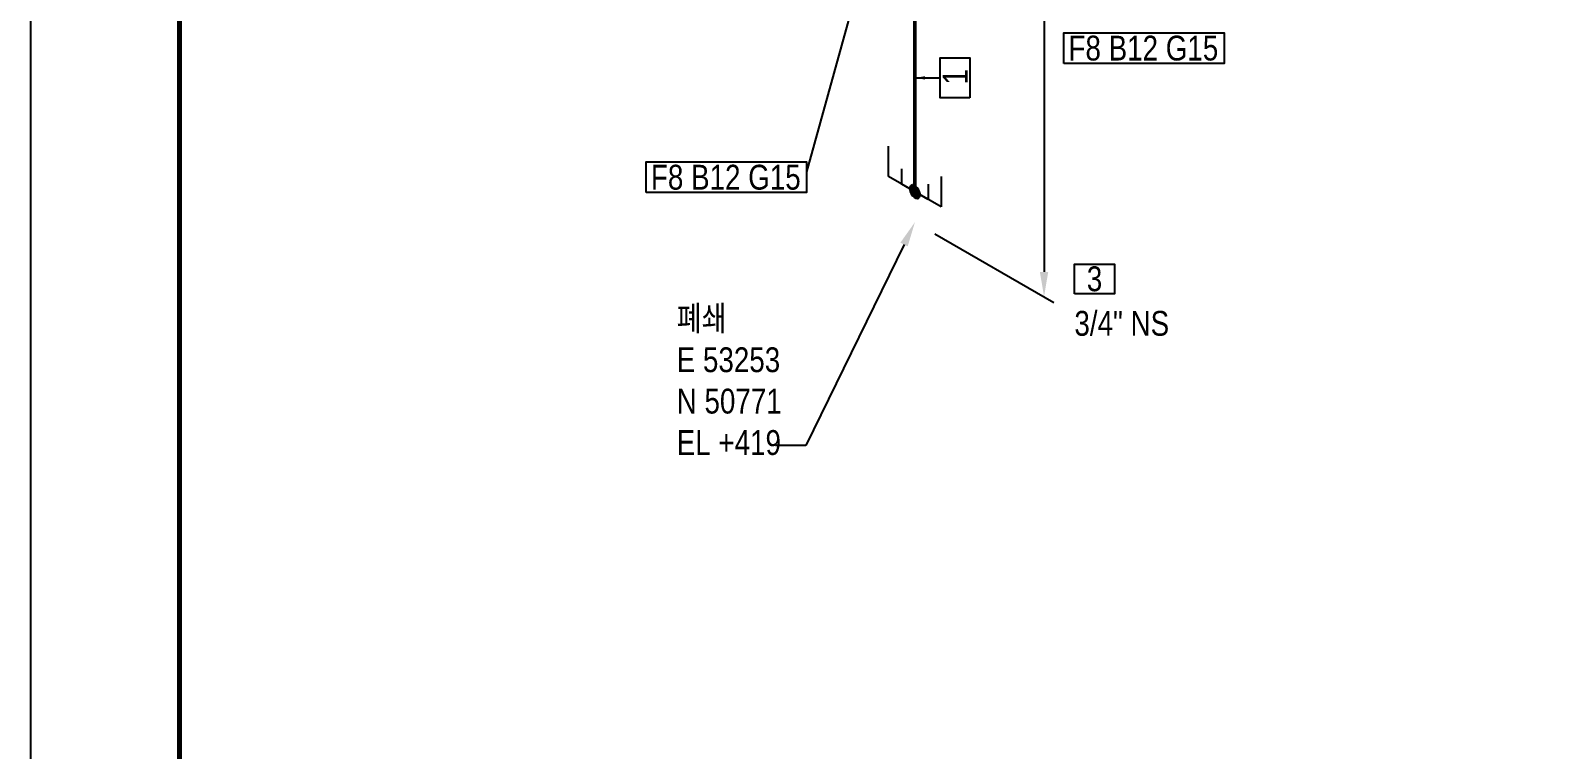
# Model space of a CAD drawing. Header units: millimetres. Extents: x 0 to 594, y 0 to 420.
# Drawn here: x 0 to 153.3, y 142.4 to 214.8 of the extents above; entities that cross this region are included whole.
import ezdxf
from ezdxf import colors
from ezdxf.entities.mleader import LeaderData, LeaderLine
from ezdxf.enums import TextEntityAlignment as Align
from ezdxf.math import Vec2, Vec3

# ---------------------------------------------------------------- set-up
doc = ezdxf.new("R2010")
doc.units = ezdxf.units.MM
doc.header["$LTSCALE"] = 0.25
for name, color, linetype in [('기호 작은 보어', 4, 'Continuous'), ('용접', 1, 'Continuous'), ('주석', 7, 'Continuous'), ('치수', 1, 'Continuous')]:
    doc.layers.add(name, color=color, linetype=linetype)
doc.layers.add('파이프 작은 보어', color=30, linetype='Continuous', lineweight=50)
doc.styles.add('AdskIsoAnnotation', font='arial.ttf', dxfattribs={"width": 0.8, "height": 1})
doc.styles.add('AdskIsoMetric', font='arial.ttf', dxfattribs={"width": 0.8, "height": 2.5})
doc.styles.add('AdskIsoMetric30', font='arial.ttf', dxfattribs={"width": 0.8, "oblique": 30, "height": 2.5})
doc.styles.get("Standard").update_dxf_attribs({"font": 'arial.ttf'})
doc.dimstyles.new('AdskIsoMetric', dxfattribs={"dimtxt": 2.5, "dimasz": 2.5, "dimexe": 1, "dimexo": 2, "dimgap": 0.8, "dimtad": 1, "dimdec": 0, "dimrnd": 1, "dimzin": 0, "dimdsep": 46, "dimtxsty": 'AdskIsoMetric', "dimcen": 0, "dimclrt": 7, "dimadec": 0, "dimazin": 0, "dimtfac": 1, "dimtdec": 0, "dimtmove": 1, "dimatfit": 3, "dimfxl": 0, "dimfrac": 2, "dimtolj": 1, "dimtzin": 0, "dimarcsym": 0})

# ---------------------------------------------------------------- blocks, each defined once
blk = doc.blocks.new('나사 캡-1-IsoLeft')
at = {"color": 0, "linetype": 'ByBlock', "lineweight": -2, "extrusion": (0, 0.816497, 0.57735)}
for p, q in [((-0.088, -0.153), (0.265, 0.051)), ((0.265, 0.051), (0.442, -0.051)), ((0.088, -0.255), (-0.088, -0.153))]:
    blk.add_line(p, q, dxfattribs=at)
blk = doc.blocks.new('*D175')
at = {"layer": 'Defpoints', "color": 0}
for p in [(90.73, 273.38), (88.96, 195.47), (101.95, 187.97)]:
    blk.add_point(p, dxfattribs=at)
at = {"layer": '치수', "color": 0, "lineweight": -2}
for p, q in [((92.73, 272.23), (102.95, 266.32)), ((101.95, 264.4), (101.95, 190.47)), ((90.96, 194.31), (102.95, 187.39))]:
    blk.add_line(p, q, dxfattribs=at)
at = {"layer": '치수', "color": 0}
for points in [[(101.53, 264.4), (102.37, 264.4), (101.95, 266.9)], [(101.53, 190.47), (102.37, 190.47), (101.95, 187.97)]]:
    blk.add_solid(points, dxfattribs=at)
at = {"layer": '치수', "color": 7, "insert": (99.69, 228.74), "char_height": 2.5, "attachment_point": 5, "rotation": 90, "style": 'AdskIsoMetric30'}
blk.add_mtext('\\A1;443', dxfattribs=at)
blk = doc.blocks.new('SocketWeld-1-IsoLeft')
blk.add_hatch(color=256).paths.add_polyline_path([(-0.029, -0.023), (-0.029, -0.023), (-0.029, -0.024), (-0.029, -0.024), (-0.028, -0.024), (-0.028, -0.024), (-0.028, -0.024), (-0.027, -0.024), (-0.027, -0.024), (-0.027, -0.024), (-0.027, -0.024), (-0.026, -0.024), (-0.026, -0.024), (-0.026, -0.024), (-0.025, -0.025), (-0.025, -0.025), (-0.025, -0.025), (-0.025, -0.025), (-0.024, -0.025), (-0.024, -0.025), (-0.024, -0.025), (-0.023, -0.025), (-0.023, -0.025), (-0.023, -0.025), (-0.023, -0.025), (-0.022, -0.025), (-0.022, -0.026), (-0.022, -0.026), (-0.021, -0.026), (-0.021, -0.026), (-0.021, -0.026), (-0.021, -0.026), (-0.02, -0.026), (-0.02, -0.026), (-0.02, -0.026), (-0.019, -0.026), (-0.019, -0.026), (-0.019, -0.026), (-0.019, -0.027), (-0.018, -0.027), (-0.018, -0.027), (-0.018, -0.027), (-0.017, -0.027), (-0.017, -0.027), (-0.017, -0.027), (-0.017, -0.027), (-0.016, -0.027), (-0.016, -0.027), (-0.016, -0.027), (-0.015, -0.027), (-0.015, -0.027), (-0.015, -0.027), (-0.015, -0.028), (-0.015, -0.028), (-0.014, -0.028), (-0.014, -0.028), (-0.014, -0.028), (-0.013, -0.028), (-0.013, -0.028), (-0.013, -0.028), (-0.012, -0.028), (-0.012, -0.028), (-0.012, -0.028), (-0.011, -0.028), (-0.011, -0.028), (-0.011, -0.028), (-0.01, -0.028), (-0.01, -0.028), (-0.01, -0.028), (-0.009, -0.028), (-0.009, -0.028), (-0.009, -0.028), (-0.009, -0.028), (-0.008, -0.028), (-0.008, -0.028), (-0.008, -0.028), (-0.007, -0.028), (-0.007, -0.028), (-0.007, -0.028), (-0.006, -0.028), (-0.006, -0.028), (-0.006, -0.028), (-0.005, -0.028), (-0.005, -0.028), (-0.005, -0.028), (-0.004, -0.028), (-0.004, -0.028), (-0.004, -0.029), (-0.003, -0.029), (-0.003, -0.029), (-0.003, -0.029), (-0.003, -0.029), (-0.002, -0.029), (-0.002, -0.029), (-0.002, -0.029), (-0.001, -0.029), (-0.001, -0.029), (-0.001, -0.029), (0, -0.029), (0, -0.029), (0, -0.029), (0, -0.029), (0.001, -0.029), (0.001, -0.029), (0.001, -0.029), (0.002, -0.029), (0.002, -0.029), (0.002, -0.029), (0.003, -0.029), (0.003, -0.029), (0.003, -0.029), (0.003, -0.029), (0.004, -0.029), (0.004, -0.028), (0.004, -0.028), (0.005, -0.028), (0.005, -0.028), (0.005, -0.028), (0.006, -0.028), (0.006, -0.028), (0.006, -0.028), (0.007, -0.028), (0.007, -0.028), (0.007, -0.028), (0.008, -0.028), (0.008, -0.028), (0.008, -0.028), (0.009, -0.028), (0.009, -0.028), (0.009, -0.028), (0.009, -0.028), (0.01, -0.028), (0.01, -0.028), (0.01, -0.028), (0.011, -0.028), (0.011, -0.028), (0.011, -0.028), (0.012, -0.028), (0.012, -0.028), (0.012, -0.028), (0.013, -0.028), (0.013, -0.028), (0.013, -0.028), (0.014, -0.028), (0.014, -0.028), (0.014, -0.028), (0.015, -0.028), (0.015, -0.028), (0.015, -0.027), (0.015, -0.027), (0.015, -0.027), (0.016, -0.027), (0.016, -0.027), (0.016, -0.027), (0.017, -0.027), (0.017, -0.027), (0.017, -0.027), (0.017, -0.027), (0.018, -0.027), (0.018, -0.027), (0.018, -0.027), (0.019, -0.027), (0.019, -0.026), (0.019, -0.026), (0.019, -0.026), (0.02, -0.026), (0.02, -0.026), (0.02, -0.026), (0.021, -0.026), (0.021, -0.026), (0.021, -0.026), (0.021, -0.026), (0.022, -0.026), (0.022, -0.026), (0.022, -0.025), (0.023, -0.025), (0.023, -0.025), (0.023, -0.025), (0.023, -0.025), (0.024, -0.025), (0.024, -0.025), (0.024, -0.025), (0.025, -0.025), (0.025, -0.025), (0.025, -0.025), (0.025, -0.025), (0.026, -0.024), (0.026, -0.024), (0.026, -0.024), (0.027, -0.024), (0.027, -0.024), (0.027, -0.024), (0.027, -0.024), (0.028, -0.024), (0.028, -0.024), (0.028, -0.024), (0.029, -0.024), (0.029, -0.024), (0.029, -0.023), (0.029, -0.023), (0.029, -0.023), (0.03, -0.023), (0.03, -0.023), (0.03, -0.023), (0.03, -0.023), (0.031, -0.023), (0.031, -0.023), (0.031, -0.022), (0.031, -0.022), (0.031, -0.022), (0.032, -0.022), (0.032, -0.022), (0.032, -0.022), (0.032, -0.022), (0.033, -0.022), (0.033, -0.021), (0.033, -0.021), (0.033, -0.021), (0.033, -0.021), (0.034, -0.021), (0.034, -0.021), (0.034, -0.021), (0.034, -0.02), (0.035, -0.02), (0.035, -0.02), (0.035, -0.02), (0.035, -0.02), (0.035, -0.02), (0.036, -0.02), (0.036, -0.02), (0.036, -0.019), (0.036, -0.019), (0.037, -0.019), (0.037, -0.019), (0.037, -0.019), (0.037, -0.019), (0.038, -0.019), (0.038, -0.019), (0.038, -0.018), (0.038, -0.018), (0.038, -0.018), (0.039, -0.018), (0.039, -0.018), (0.039, -0.018), (0.039, -0.018), (0.04, -0.017), (0.04, -0.017), (0.04, -0.017), (0.04, -0.017), (0.04, -0.017), (0.04, -0.017), (0.041, -0.017), (0.041, -0.017), (0.041, -0.016), (0.041, -0.016), (0.041, -0.016), (0.041, -0.016), (0.041, -0.016), (0.042, -0.016), (0.042, -0.015), (0.042, -0.015), (0.042, -0.015), (0.042, -0.015), (0.042, -0.015), (0.042, -0.015), (0.043, -0.015), (0.043, -0.014), (0.043, -0.014), (0.043, -0.014), (0.043, -0.014), (0.043, -0.014), (0.043, -0.014), (0.044, -0.013), (0.044, -0.013), (0.044, -0.013), (0.044, -0.013), (0.044, -0.013), (0.044, -0.013), (0.045, -0.012), (0.045, -0.012), (0.045, -0.012), (0.045, -0.012), (0.045, -0.012), (0.045, -0.012), (0.045, -0.011), (0.046, -0.011), (0.046, -0.011), (0.046, -0.011), (0.046, -0.011), (0.046, -0.011), (0.046, -0.01), (0.046, -0.01), (0.047, -0.01), (0.047, -0.01), (0.047, -0.01), (0.047, -0.01), (0.047, -0.009), (0.047, -0.009), (0.047, -0.009), (0.048, -0.009), (0.048, -0.009), (0.048, -0.009), (0.048, -0.009), (0.048, -0.008), (0.048, -0.008), (0.048, -0.008), (0.048, -0.008), (0.048, -0.008), (0.048, -0.007), (0.048, -0.007), (0.048, -0.007), (0.048, -0.007), (0.048, -0.007), (0.048, -0.007), (0.048, -0.006), (0.048, -0.006), (0.048, -0.006), (0.048, -0.006), (0.048, -0.006), (0.049, -0.005), (0.049, -0.005), (0.049, -0.005), (0.049, -0.005), (0.049, -0.005), (0.049, -0.005), (0.049, -0.004), (0.049, -0.004), (0.049, -0.004), (0.049, -0.004), (0.049, -0.004), (0.049, -0.003), (0.049, -0.003), (0.049, -0.003), (0.049, -0.003), (0.049, -0.003), (0.049, -0.003), (0.049, -0.002), (0.049, -0.002), (0.049, -0.002), (0.05, -0.002), (0.05, -0.002), (0.05, -0.001), (0.05, -0.001), (0.05, -0.001), (0.05, -0.001), (0.05, -0.001), (0.05, -0.001), (0.05, 0), (0.05, 0), (0.05, 0), (0.05, 0), (0.05, 0), (0.05, 0), (0.05, 0.001), (0.05, 0.001), (0.05, 0.001), (0.05, 0.001), (0.05, 0.001), (0.05, 0.001), (0.05, 0.002), (0.05, 0.002), (0.049, 0.002), (0.049, 0.002), (0.049, 0.002), (0.049, 0.003), (0.049, 0.003), (0.049, 0.003), (0.049, 0.003), (0.049, 0.003), (0.049, 0.003), (0.049, 0.004), (0.049, 0.004), (0.049, 0.004), (0.049, 0.004), (0.049, 0.004), (0.049, 0.005), (0.049, 0.005), (0.049, 0.005), (0.049, 0.005), (0.049, 0.005), (0.049, 0.005), (0.048, 0.006), (0.048, 0.006), (0.048, 0.006), (0.048, 0.006), (0.048, 0.006), (0.048, 0.007), (0.048, 0.007), (0.048, 0.007), (0.048, 0.007), (0.048, 0.007), (0.048, 0.007), (0.048, 0.008), (0.048, 0.008), (0.048, 0.008), (0.048, 0.008), (0.048, 0.008), (0.048, 0.009), (0.048, 0.009), (0.048, 0.009), (0.048, 0.009), (0.047, 0.009), (0.047, 0.009), (0.047, 0.009), (0.047, 0.01), (0.047, 0.01), (0.047, 0.01), (0.047, 0.01), (0.046, 0.01), (0.046, 0.01), (0.046, 0.011), (0.046, 0.011), (0.046, 0.011), (0.046, 0.011), (0.046, 0.011), (0.045, 0.011), (0.045, 0.012), (0.045, 0.012), (0.045, 0.012), (0.045, 0.012), (0.045, 0.012), (0.045, 0.012), (0.044, 0.013), (0.044, 0.013), (0.044, 0.013), (0.044, 0.013), (0.044, 0.013), (0.044, 0.013), (0.043, 0.014), (0.043, 0.014), (0.043, 0.014), (0.043, 0.014), (0.043, 0.014), (0.043, 0.014), (0.043, 0.015), (0.042, 0.015), (0.042, 0.015), (0.042, 0.015), (0.042, 0.015), (0.042, 0.015), (0.042, 0.015), (0.042, 0.016), (0.041, 0.016), (0.041, 0.016), (0.041, 0.016), (0.041, 0.016), (0.041, 0.016), (0.041, 0.017), (0.041, 0.017), (0.04, 0.017), (0.04, 0.017), (0.04, 0.017), (0.04, 0.017), (0.04, 0.017), (0.04, 0.017), (0.039, 0.018), (0.039, 0.018), (0.039, 0.018), (0.039, 0.018), (0.038, 0.018), (0.038, 0.018), (0.038, 0.018), (0.038, 0.019), (0.038, 0.019), (0.037, 0.019), (0.037, 0.019), (0.037, 0.019), (0.037, 0.019), (0.036, 0.019), (0.036, 0.019), (0.036, 0.02), (0.036, 0.02), (0.035, 0.02), (0.035, 0.02), (0.035, 0.02), (0.035, 0.02), (0.035, 0.02), (0.034, 0.02), (0.034, 0.021), (0.034, 0.021), (0.034, 0.021), (0.033, 0.021), (0.033, 0.021), (0.033, 0.021), (0.033, 0.021), (0.033, 0.022), (0.032, 0.022), (0.032, 0.022), (0.032, 0.022), (0.032, 0.022), (0.031, 0.022), (0.031, 0.022), (0.031, 0.022), (0.031, 0.023), (0.031, 0.023), (0.03, 0.023), (0.03, 0.023), (0.03, 0.023), (0.03, 0.023), (0.029, 0.023), (0.029, 0.023), (0.029, 0.023), (0.029, 0.024), (0.029, 0.024), (0.028, 0.024), (0.028, 0.024), (0.028, 0.024), (0.027, 0.024), (0.027, 0.024), (0.027, 0.024), (0.027, 0.024), (0.026, 0.024), (0.026, 0.024), (0.026, 0.024), (0.025, 0.025), (0.025, 0.025), (0.025, 0.025), (0.025, 0.025), (0.024, 0.025), (0.024, 0.025), (0.024, 0.025), (0.023, 0.025), (0.023, 0.025), (0.023, 0.025), (0.023, 0.025), (0.022, 0.025), (0.022, 0.026), (0.022, 0.026), (0.021, 0.026), (0.021, 0.026), (0.021, 0.026), (0.021, 0.026), (0.02, 0.026), (0.02, 0.026), (0.02, 0.026), (0.019, 0.026), (0.019, 0.026), (0.019, 0.026), (0.019, 0.027), (0.018, 0.027), (0.018, 0.027), (0.018, 0.027), (0.017, 0.027), (0.017, 0.027), (0.017, 0.027), (0.017, 0.027), (0.016, 0.027), (0.016, 0.027), (0.016, 0.027), (0.015, 0.027), (0.015, 0.027), (0.015, 0.027), (0.015, 0.028), (0.015, 0.028), (0.014, 0.028), (0.014, 0.028), (0.014, 0.028), (0.013, 0.028), (0.013, 0.028), (0.013, 0.028), (0.012, 0.028), (0.012, 0.028), (0.012, 0.028), (0.011, 0.028), (0.011, 0.028), (0.011, 0.028), (0.01, 0.028), (0.01, 0.028), (0.01, 0.028), (0.009, 0.028), (0.009, 0.028), (0.009, 0.028), (0.009, 0.028), (0.008, 0.028), (0.008, 0.028), (0.008, 0.028), (0.007, 0.028), (0.007, 0.028), (0.007, 0.028), (0.006, 0.028), (0.006, 0.028), (0.006, 0.028), (0.005, 0.028), (0.005, 0.028), (0.005, 0.028), (0.004, 0.028), (0.004, 0.028), (0.004, 0.029), (0.003, 0.029), (0.003, 0.029), (0.003, 0.029), (0.003, 0.029), (0.002, 0.029), (0.002, 0.029), (0.002, 0.029), (0.001, 0.029), (0.001, 0.029), (0.001, 0.029), (0, 0.029), (0, 0.029), (0, 0.029), (0, 0.029), (-0.001, 0.029), (-0.001, 0.029), (-0.001, 0.029), (-0.002, 0.029), (-0.002, 0.029), (-0.002, 0.029), (-0.003, 0.029), (-0.003, 0.029), (-0.003, 0.029), (-0.003, 0.029), (-0.004, 0.029), (-0.004, 0.028), (-0.004, 0.028), (-0.005, 0.028), (-0.005, 0.028), (-0.005, 0.028), (-0.006, 0.028), (-0.006, 0.028), (-0.006, 0.028), (-0.007, 0.028), (-0.007, 0.028), (-0.007, 0.028), (-0.008, 0.028), (-0.008, 0.028), (-0.008, 0.028), (-0.009, 0.028), (-0.009, 0.028), (-0.009, 0.028), (-0.009, 0.028), (-0.01, 0.028), (-0.01, 0.028), (-0.01, 0.028), (-0.011, 0.028), (-0.011, 0.028), (-0.011, 0.028), (-0.012, 0.028), (-0.012, 0.028), (-0.012, 0.028), (-0.013, 0.028), (-0.013, 0.028), (-0.013, 0.028), (-0.014, 0.028), (-0.014, 0.028), (-0.014, 0.028), (-0.015, 0.028), (-0.015, 0.028), (-0.015, 0.027), (-0.015, 0.027), (-0.015, 0.027), (-0.016, 0.027), (-0.016, 0.027), (-0.016, 0.027), (-0.017, 0.027), (-0.017, 0.027), (-0.017, 0.027), (-0.017, 0.027), (-0.018, 0.027), (-0.018, 0.027), (-0.018, 0.027), (-0.019, 0.027), (-0.019, 0.026), (-0.019, 0.026), (-0.019, 0.026), (-0.02, 0.026), (-0.02, 0.026), (-0.02, 0.026), (-0.021, 0.026), (-0.021, 0.026), (-0.021, 0.026), (-0.021, 0.026), (-0.022, 0.026), (-0.022, 0.026), (-0.022, 0.025), (-0.023, 0.025), (-0.023, 0.025), (-0.023, 0.025), (-0.023, 0.025), (-0.024, 0.025), (-0.024, 0.025), (-0.024, 0.025), (-0.025, 0.025), (-0.025, 0.025), (-0.025, 0.025), (-0.025, 0.025), (-0.026, 0.024), (-0.026, 0.024), (-0.026, 0.024), (-0.027, 0.024), (-0.027, 0.024), (-0.027, 0.024), (-0.027, 0.024), (-0.028, 0.024), (-0.028, 0.024), (-0.028, 0.024), (-0.029, 0.024), (-0.029, 0.024), (-0.029, 0.023), (-0.029, 0.023), (-0.029, 0.023), (-0.03, 0.023), (-0.03, 0.023), (-0.03, 0.023), (-0.03, 0.023), (-0.031, 0.023), (-0.031, 0.023), (-0.031, 0.022), (-0.031, 0.022), (-0.031, 0.022), (-0.032, 0.022), (-0.032, 0.022), (-0.032, 0.022), (-0.032, 0.022), (-0.033, 0.022), (-0.033, 0.021), (-0.033, 0.021), (-0.033, 0.021), (-0.033, 0.021), (-0.034, 0.021), (-0.034, 0.021), (-0.034, 0.021), (-0.034, 0.02), (-0.035, 0.02), (-0.035, 0.02), (-0.035, 0.02), (-0.035, 0.02), (-0.035, 0.02), (-0.036, 0.02), (-0.036, 0.02), (-0.036, 0.019), (-0.036, 0.019), (-0.037, 0.019), (-0.037, 0.019), (-0.037, 0.019), (-0.037, 0.019), (-0.038, 0.019), (-0.038, 0.019), (-0.038, 0.018), (-0.038, 0.018), (-0.038, 0.018), (-0.039, 0.018), (-0.039, 0.018), (-0.039, 0.018), (-0.039, 0.018), (-0.04, 0.017), (-0.04, 0.017), (-0.04, 0.017), (-0.04, 0.017), (-0.04, 0.017), (-0.04, 0.017), (-0.041, 0.017), (-0.041, 0.017), (-0.041, 0.016), (-0.041, 0.016), (-0.041, 0.016), (-0.041, 0.016), (-0.041, 0.016), (-0.042, 0.016), (-0.042, 0.015), (-0.042, 0.015), (-0.042, 0.015), (-0.042, 0.015), (-0.042, 0.015), (-0.042, 0.015), (-0.043, 0.015), (-0.043, 0.014), (-0.043, 0.014), (-0.043, 0.014), (-0.043, 0.014), (-0.043, 0.014), (-0.043, 0.014), (-0.044, 0.013), (-0.044, 0.013), (-0.044, 0.013), (-0.044, 0.013), (-0.044, 0.013), (-0.044, 0.013), (-0.045, 0.012), (-0.045, 0.012), (-0.045, 0.012), (-0.045, 0.012), (-0.045, 0.012), (-0.045, 0.012), (-0.045, 0.011), (-0.046, 0.011), (-0.046, 0.011), (-0.046, 0.011), (-0.046, 0.011), (-0.046, 0.011), (-0.046, 0.01), (-0.046, 0.01), (-0.047, 0.01), (-0.047, 0.01), (-0.047, 0.01), (-0.047, 0.01), (-0.047, 0.009), (-0.047, 0.009), (-0.047, 0.009), (-0.048, 0.009), (-0.048, 0.009), (-0.048, 0.009), (-0.048, 0.009), (-0.048, 0.008), (-0.048, 0.008), (-0.048, 0.008), (-0.048, 0.008), (-0.048, 0.008), (-0.048, 0.007), (-0.048, 0.007), (-0.048, 0.007), (-0.048, 0.007), (-0.048, 0.007), (-0.048, 0.007), (-0.048, 0.006), (-0.048, 0.006), (-0.048, 0.006), (-0.048, 0.006), (-0.048, 0.006), (-0.049, 0.005), (-0.049, 0.005), (-0.049, 0.005), (-0.049, 0.005), (-0.049, 0.005), (-0.049, 0.005), (-0.049, 0.004), (-0.049, 0.004), (-0.049, 0.004), (-0.049, 0.004), (-0.049, 0.004), (-0.049, 0.003), (-0.049, 0.003), (-0.049, 0.003), (-0.049, 0.003), (-0.049, 0.003), (-0.049, 0.003), (-0.049, 0.002), (-0.049, 0.002), (-0.049, 0.002), (-0.05, 0.002), (-0.05, 0.002), (-0.05, 0.001), (-0.05, 0.001), (-0.05, 0.001), (-0.05, 0.001), (-0.05, 0.001), (-0.05, 0.001), (-0.05, 0), (-0.05, 0), (-0.05, 0), (-0.05, 0), (-0.05, 0), (-0.05, 0), (-0.05, -0.001), (-0.05, -0.001), (-0.05, -0.001), (-0.05, -0.001), (-0.05, -0.001), (-0.05, -0.001), (-0.05, -0.002), (-0.05, -0.002), (-0.049, -0.002), (-0.049, -0.002), (-0.049, -0.002), (-0.049, -0.003), (-0.049, -0.003), (-0.049, -0.003), (-0.049, -0.003), (-0.049, -0.003), (-0.049, -0.003), (-0.049, -0.004), (-0.049, -0.004), (-0.049, -0.004), (-0.049, -0.004), (-0.049, -0.004), (-0.049, -0.005), (-0.049, -0.005), (-0.049, -0.005), (-0.049, -0.005), (-0.049, -0.005), (-0.049, -0.005), (-0.048, -0.006), (-0.048, -0.006), (-0.048, -0.006), (-0.048, -0.006), (-0.048, -0.006), (-0.048, -0.007), (-0.048, -0.007), (-0.048, -0.007), (-0.048, -0.007), (-0.048, -0.007), (-0.048, -0.007), (-0.048, -0.008), (-0.048, -0.008), (-0.048, -0.008), (-0.048, -0.008), (-0.048, -0.008), (-0.048, -0.009), (-0.048, -0.009), (-0.048, -0.009), (-0.048, -0.009), (-0.047, -0.009), (-0.047, -0.009), (-0.047, -0.009), (-0.047, -0.01), (-0.047, -0.01), (-0.047, -0.01), (-0.047, -0.01), (-0.046, -0.01), (-0.046, -0.01), (-0.046, -0.011), (-0.046, -0.011), (-0.046, -0.011), (-0.046, -0.011), (-0.046, -0.011), (-0.045, -0.011), (-0.045, -0.012), (-0.045, -0.012), (-0.045, -0.012), (-0.045, -0.012), (-0.045, -0.012), (-0.045, -0.012), (-0.044, -0.013), (-0.044, -0.013), (-0.044, -0.013), (-0.044, -0.013), (-0.044, -0.013), (-0.044, -0.013), (-0.043, -0.014), (-0.043, -0.014), (-0.043, -0.014), (-0.043, -0.014), (-0.043, -0.014), (-0.043, -0.014), (-0.043, -0.015), (-0.042, -0.015), (-0.042, -0.015), (-0.042, -0.015), (-0.042, -0.015), (-0.042, -0.015), (-0.042, -0.015), (-0.042, -0.016), (-0.041, -0.016), (-0.041, -0.016), (-0.041, -0.016), (-0.041, -0.016), (-0.041, -0.016), (-0.041, -0.017), (-0.041, -0.017), (-0.04, -0.017), (-0.04, -0.017), (-0.04, -0.017), (-0.04, -0.017), (-0.04, -0.017), (-0.04, -0.017), (-0.039, -0.018), (-0.039, -0.018), (-0.039, -0.018), (-0.039, -0.018), (-0.038, -0.018), (-0.038, -0.018), (-0.038, -0.018), (-0.038, -0.019), (-0.038, -0.019), (-0.037, -0.019), (-0.037, -0.019), (-0.037, -0.019), (-0.037, -0.019), (-0.036, -0.019), (-0.036, -0.019), (-0.036, -0.02), (-0.036, -0.02), (-0.035, -0.02), (-0.035, -0.02), (-0.035, -0.02), (-0.035, -0.02), (-0.035, -0.02), (-0.034, -0.02), (-0.034, -0.021), (-0.034, -0.021), (-0.034, -0.021), (-0.033, -0.021), (-0.033, -0.021), (-0.033, -0.021), (-0.033, -0.021), (-0.033, -0.022), (-0.032, -0.022), (-0.032, -0.022), (-0.032, -0.022), (-0.032, -0.022), (-0.031, -0.022), (-0.031, -0.022), (-0.031, -0.022), (-0.031, -0.023), (-0.031, -0.023), (-0.03, -0.023), (-0.03, -0.023), (-0.03, -0.023), (-0.03, -0.023)], flags=0)
at = {"color": 0, "linetype": 'ByBlock', "lineweight": -2, "extrusion": (0, 0.816497, 0.57735)}
for p, q in [((0.088, 0.051), (-0.088, -0.051)), ((-0.048, 0.009), (-0.05, 0)), ((-0.05, 0), (-0.048, -0.009)), ((-0.04, 0.017), (-0.048, 0.009)), ((-0.029, 0.023), (-0.04, 0.017)), ((-0.015, 0.027), (-0.029, 0.023)), ((0, 0.029), (-0.015, 0.027)), ((0, 0.102), (0.088, 0.051)), ((0.015, 0.027), (0, 0.029)), ((0.029, 0.023), (0.015, 0.027)), ((0.04, 0.017), (0.029, 0.023)), ((0.048, 0.009), (0.04, 0.017)), ((0.05, 0), (0.048, 0.009)), ((0.048, -0.009), (0.05, 0)), ((-0.088, -0.051), (-0.177, 0)), ((-0.048, -0.009), (-0.04, -0.017)), ((-0.04, -0.017), (-0.029, -0.023)), ((-0.029, -0.023), (-0.015, -0.027)), ((-0.015, -0.027), (0, -0.029)), ((0, -0.029), (0.015, -0.027)), ((0.015, -0.027), (0.029, -0.023)), ((0.029, -0.023), (0.04, -0.017)), ((0.04, -0.017), (0.048, -0.009))]:
    blk.add_line(p, q, dxfattribs=at)
blk = doc.blocks.new('AnnoRect')
at = {"color": 0, "linetype": 'ByBlock', "lineweight": -2}
blk.add_wipeout([(-0.81, -0.6), (-0.81, 0.6), (0.81, 0.6), (0.81, -0.6)], dxfattribs=at)
blk.add_lwpolyline([(-0.81, -0.6), (-0.81, 0.6), (0.81, 0.6), (0.81, -0.6)], close=True, dxfattribs=at)
at = {"color": 0, "linetype": 'ByBlock', "lineweight": -2, "style": 'AdskIsoAnnotation', "width": 0.8}
blk.add_attdef('XX', text='', height=1, dxfattribs=at).set_placement((0, 0), align=Align.MIDDLE_CENTER)

msp = doc.modelspace()

# ---------------------------------------------------------------- linework, layer by layer
msp.add_lwpolyline([(0, 0), (594, 0), (594, 420), (0, 420)], close=True)
at = {"const_width": 0.5}
msp.add_lwpolyline([(15, 15), (579, 15), (579, 405), (15, 405)], close=True, dxfattribs=at)
at = {"layer": '파이프 작은 보어'}
msp.add_lwpolyline([(88.961, 198.53), (88.961, 222.349)], dxfattribs=at)

# ---------------------------------------------------------------- block references
at = {"layer": '기호 작은 보어', "xscale": 15, "yscale": 15, "zscale": 15, "rotation": 120}
msp.add_blockref('나사 캡-1-IsoLeft', (88.961, 196.999), dxfattribs=at)
at = {"layer": '용접', "xscale": 15, "yscale": 15, "zscale": 15, "rotation": 300.0000000000112}
msp.add_blockref('SocketWeld-1-IsoLeft', (88.961, 198.53), dxfattribs=at)

# ---------------------------------------------------------------- texts
at = {"layer": '주석', "char_height": 2.5, "attachment_point": 7, "style": 'AdskIsoAnnotation'}
for s, insert in [('{\\fGulim|b0|i0|c129|p50;폐쇄\\P}E 53253\\PN 50771\\PEL +419', (65, 172)), ('{\\Q0;3/4" NS}', (105, 184))]:
    msp.add_mtext(s, dxfattribs=dict(at, insert=insert))

# ---------------------------------------------------------------- dimensions: what is measured, and where the dimension line sits
at = {"layer": '치수'}
dim = msp.add_linear_dim(base=(101.952, 187.968), p1=(90.729, 273.381), p2=(88.961, 195.468), angle=270, text='443', dimstyle='AdskIsoMetric', override={"dimtad": 0, "dimlfac": 5.689893, "dimtxsty": 'AdskIsoMetric30', "dimse1": 0, "dimse2": 0, "dimsd1": 0, "dimsd2": 0, "dimtmove": 1}, dxfattribs=at)
dim.commit()
dim.dimension.update_dxf_attribs({"geometry": '*D175', "text_midpoint": (99.685, 228.743), "dimtype": 160})

# ---------------------------------------------------------------- leaders
at = {"layer": '주석'}
ml = msp.add_multileader_mtext('Standard', dxfattribs=at)
ml.set_content('')
ml.set_leader_properties()
ml.build(insert=Vec2(0, 0))
ml.multileader.update_dxf_attribs({"dogleg_length": 0, "arrow_head_size": 2.5})
ctx = ml.context
ctx.base_point, ctx.arrow_head_size = Vec3(78.06, 200.551), 2.5
notes = []
notes.append((ctx, [(0, (1, 1, 0), (78.06, 200.551), (-1, 0), 0, [(0, [(88.326, 237.658)], 0, [])])]))
ctx.mtext, ml.multileader.dxf.content_type = None, 0
ml = msp.add_multileader_mtext('Standard', dxfattribs=at)
ml.set_content('')
ml.set_leader_properties()
ml.build(insert=Vec2(0, 0))
ml.multileader.update_dxf_attribs({"dogleg_length": 0, "arrow_head_size": 0})
ctx = ml.context
ctx.base_point, ctx.arrow_head_size = Vec3(91.5, 210), 0
notes.append((ctx, [(0, (1, 1, 0), (91.5, 210), (-1, 0), 0, [(0, [(88.961, 210)], 0, [])])]))
ctx.mtext, ml.multileader.dxf.content_type = None, 0
ml = msp.add_multileader_mtext('Standard', dxfattribs=at)
ml.set_content('')
ml.set_leader_properties()
ml.build(insert=Vec2(0, 0))
ml.multileader.update_dxf_attribs({"dogleg_length": 3.062, "arrow_head_size": 2.5})
ctx = ml.context
ctx.base_point, ctx.arrow_head_size = Vec3(74.938, 173), 2.5
notes.append((ctx, [(0, (1, 1, 0), (78, 173), (-1, 0), 3.062, [(0, [(88.961, 195.468)], 0, [])])]))
ctx.mtext, ml.multileader.dxf.content_type = None, 0
for ctx, leaders in notes:
    for number, flags, end, landing, length, lines in leaders:
        leader = LeaderData()
        leader.index, (leader.has_last_leader_line, leader.has_dogleg_vector, leader.attachment_direction) = number, flags
        leader.last_leader_point, leader.dogleg_vector, leader.dogleg_length = Vec3(end), Vec3(landing), length
        for number, points, colour, breaks in lines:
            line = LeaderLine()
            line.index, line.vertices, line.color, line.breaks = number, Vec3.list(points), colors.encode_raw_color(colour), breaks
            leader.lines.append(line)
        ctx.leaders.append(leader)

# ---------------------------------------------------------------- next in the draw order: block references
ref = msp.add_blockref('AnnoRect', (112, 213), dxfattribs=dict(at, xscale=9.956642066420665, yscale=2.585266030013643, zscale=2.5))
ref.add_attrib('XX_001', 'F8 B12 G15', (104.409, 211.75), dxfattribs={"layer": '0', "color": 0, "linetype": 'ByBlock', "lineweight": -2, "height": 2.5, "style": 'AdskIsoAnnotation', "width": 0.8})
ref = msp.add_blockref('AnnoRect', (93, 210), dxfattribs=dict(at, xscale=2.5, yscale=2.5, zscale=2.5, rotation=89.99999999999628))
ref.add_attrib('XX_001', '1', (94.255, 209.327), dxfattribs={"layer": '0', "color": 0, "linetype": 'ByBlock', "lineweight": -2, "height": 2.5, "rotation": 90, "style": 'AdskIsoAnnotation', "width": 0.8})
ref = msp.add_blockref('AnnoRect', (70, 200), dxfattribs=dict(at, xscale=9.956642066420665, yscale=2.585266030013643, zscale=2.5))
ref.add_attrib('XX_001', 'F8 B12 G15', (62.409, 198.75), dxfattribs={"layer": '0', "color": 0, "linetype": 'ByBlock', "lineweight": -2, "height": 2.5, "style": 'AdskIsoAnnotation', "width": 0.8})
ref = msp.add_blockref('AnnoRect', (107.024, 189.754), dxfattribs=dict(at, xscale=2.5, yscale=2.5, zscale=2.5))
ref.add_attrib('XX_001', '3', (106.252, 188.521), dxfattribs={"layer": '0', "color": 0, "linetype": 'ByBlock', "lineweight": -2, "height": 2.5, "style": 'AdskIsoAnnotation', "width": 0.8})

doc.saveas('drawing.dxf')
